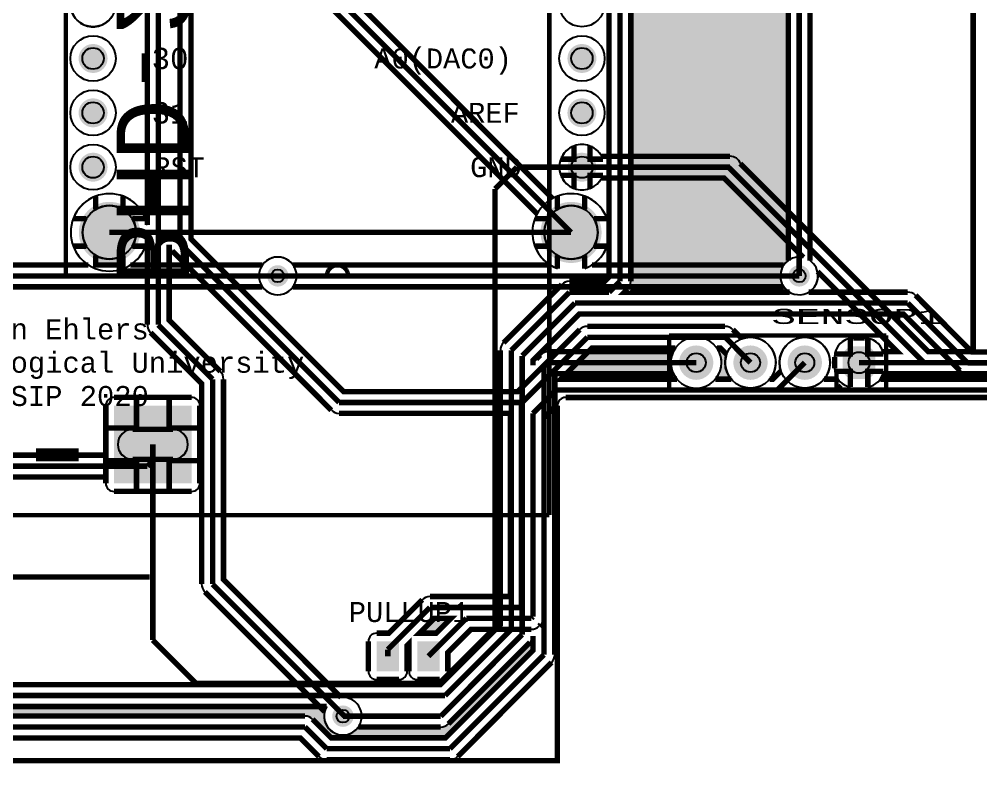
# Model space of a CAD drawing. Extents: x -3564 to 3564, y -2067 to 2176.
# Drawn here: x -2256 to -486, y -2067 to -688 of the extents above; entities that cross this region are included whole.
import ezdxf
from ezdxf.enums import TextEntityAlignment as Align

# ---------------------------------------------------------------- set-up
doc = ezdxf.new("R2010")
doc.units = 0
for name, color, linetype in [('BOARD_OUTLINE', 2, 'CONTINUOUS'), ('COPPER_BOTTOM', 1, 'CONTINUOUS'), ('COPPER_TOP', 3, 'CONTINUOUS'), ('DRILL', 255, 'CONTINUOUS'), ('SILKSCREEN_BOTTOM', 6, 'CONTINUOUS'), ('SILKSCREEN_TOP', 4, 'CONTINUOUS')]:
    doc.layers.add(name, color=color, linetype=linetype)
doc.styles.add('MONOTxtStyle', font='monotxt')
doc.styles.add('MONOTxtStyle_M', font='monotxt')

msp = doc.modelspace()

# ---------------------------------------------------------------- hatches: boundary and pattern name
at = {"layer": 'COPPER_BOTTOM'}
h = msp.add_hatch(color=1, dxfattribs=at)
edge = h.paths.add_edge_path()
edge.add_arc((-819.999961, -1159.999961), 34.685039, 125.4088, 239.557546)
edge.add_line((-837.573924, -1189.903268), (-1141.482157, -1189.903268))
edge.add_line((-1141.482157, -1189.903268), (-1135.789432, -1184.210542))
edge.add_arc((-1149.999967, -1170.000007), 20.096732, 315, 0.103128)
edge.add_line((-1129.903268, -1169.963834), (-1129.903268, -427.57403))
edge.add_arc((-1100, -410), 34.685039, 210.442583, 324.5912)
edge.add_line((-1071.730347, -430.096732), (-910, -430.096732))
edge.add_arc((-910, -410), 20.096732, 270, 284.423998)
edge.add_arc((-909.999947, -409.999986), 20.096732, 284.423842, 315)
edge.add_line((-895.789411, -424.210522), (-855.789411, -384.210521))
edge.add_arc((-869.999946, -369.999986), 20.096732, 315, 0.132301)
edge.add_line((-849.903268, -369.953581), (-849.903268, 202.426037))
edge.add_arc((-819.999961, 220), 34.685039, 210.442454, 234.5912)
edge.add_line((-840.096693, 191.730347), (-840.096693, -1131.730307))
h = msp.add_hatch(color=256, dxfattribs=at)
edge = h.paths.add_edge_path()
edge.add_arc((-2120, -760), 26.685039, 0, 360)
edge = h.paths.add_edge_path()
edge.add_arc((-2120, -760), 19.685039, 0, 360)
h = msp.add_hatch(color=256, dxfattribs=at)
edge = h.paths.add_edge_path()
edge.add_arc((-1220, -760), 26.685039, 0, 360)
edge = h.paths.add_edge_path()
edge.add_arc((-1220, -760), 19.685039, 0, 360)
h = msp.add_hatch(color=256, dxfattribs=at)
edge = h.paths.add_edge_path()
edge.add_arc((-2120, -860), 26.685039, 0, 360)
edge = h.paths.add_edge_path()
edge.add_arc((-2120, -860), 19.685039, 0, 360)
h = msp.add_hatch(color=256, dxfattribs=at)
edge = h.paths.add_edge_path()
edge.add_arc((-1220, -860), 26.685039, 0, 360)
edge = h.paths.add_edge_path()
edge.add_arc((-1220, -860), 19.685039, 0, 360)
h = msp.add_hatch(color=256, dxfattribs=at)
edge = h.paths.add_edge_path()
edge.add_arc((-2120, -960), 26.685039, 0, 360)
edge = h.paths.add_edge_path()
edge.add_arc((-2120, -960), 19.685039, 0, 360)
h = msp.add_hatch(color=256, dxfattribs=at)
edge = h.paths.add_edge_path()
edge.add_arc((-1220, -960), 26.685039, 0, 360)
edge = h.paths.add_edge_path()
edge.add_arc((-1220, -960), 19.685039, 0, 360)
h = msp.add_hatch(color=256, dxfattribs=at)
edge = h.paths.add_edge_path()
edge.add_arc((-2090, -1080), 56.212598, 0, 360)
edge = h.paths.add_edge_path()
edge.add_arc((-2090, -1080), 49.212598, 0, 360)
h = msp.add_hatch(color=256, dxfattribs=at)
edge = h.paths.add_edge_path()
edge.add_arc((-1240, -1080), 56.212598, 0, 360)
edge = h.paths.add_edge_path()
edge.add_arc((-1240, -1080), 49.212598, 0, 360)
h = msp.add_hatch(color=1, dxfattribs=at)
edge = h.paths.add_edge_path()
edge.add_line((-2064.747323, -1122.23958), (-2064.747323, -1139.903228))
edge.add_line((-2064.747323, -1139.903228), (-2115.252677, -1139.903228))
edge.add_line((-2115.252677, -1139.903228), (-2115.252677, -1122.23958))
edge.add_arc((-2090, -1080), 49.212598, 239.127163, 300.872837)
h = msp.add_hatch(color=256, dxfattribs=at)
edge = h.paths.add_edge_path()
edge.add_arc((-1779.999961, -1159.999961), 19.685039, 0, 360)
edge = h.paths.add_edge_path()
edge.add_arc((-1779.999961, -1159.999961), 11.811024, 0, 360)
h = msp.add_hatch(color=256, dxfattribs=at)
edge = h.paths.add_edge_path()
edge.add_arc((-819.999961, -1159.999961), 19.685039, 0, 360)
edge = h.paths.add_edge_path()
edge.add_arc((-819.999961, -1159.999961), 11.811024, 0, 360)
h = msp.add_hatch(color=256, dxfattribs=at)
edge = h.paths.add_edge_path()
edge.add_arc((-1009.635, -1319.635), 31.67, 0, 360)
edge = h.paths.add_edge_path()
edge.add_arc((-1009.635, -1319.635), 17.5, 0, 360)
h = msp.add_hatch(color=256, dxfattribs=at)
edge = h.paths.add_edge_path()
edge.add_arc((-909.635, -1319.635), 31.67, 0, 360)
edge = h.paths.add_edge_path()
edge.add_arc((-909.635, -1319.635), 17.5, 0, 360)
h = msp.add_hatch(color=256, dxfattribs=at)
edge = h.paths.add_edge_path()
edge.add_arc((-809.635, -1319.635), 31.67, 0, 360)
edge = h.paths.add_edge_path()
edge.add_arc((-809.635, -1319.635), 17.5, 0, 360)
h = msp.add_hatch(color=256, dxfattribs=at)
edge = h.paths.add_edge_path()
edge.add_line((-739.635, -1309.22), (-739.635, -1330.05))
edge.add_arc((-720.05, -1330.05), 19.585, 180, 270)
edge.add_line((-720.05, -1349.635), (-699.22, -1349.635))
edge.add_arc((-699.22, -1330.05), 19.585, 270, 0)
edge.add_line((-679.635, -1330.05), (-679.635, -1309.22))
edge.add_arc((-699.22, -1309.22), 19.585, 0, 90)
edge.add_line((-699.22, -1289.635), (-720.05, -1289.635))
edge.add_arc((-720.05, -1309.22), 19.585, 90, 180)
edge = h.paths.add_edge_path()
edge.add_arc((-709.635, -1319.635), 19.585, 0, 360)
h = msp.add_hatch(color=256, dxfattribs=at)
h.paths.add_polyline_path([(-2081.5, -1541.5), (-2081.5, -1398.5), (-1938.5, -1398.5), (-1938.5, -1541.5)])
edge = h.paths.add_edge_path()
edge.add_arc((-2010, -1470), 27.5, 0, 360)
h = msp.add_hatch(color=1, dxfattribs=at)
edge = h.paths.add_edge_path()
edge.add_line((-1715.789439, -1975.78945), (-1681.675622, -2009.903268))
edge.add_line((-1681.675622, -2009.903268), (-1471.25304, -2009.903268))
edge.add_line((-1471.25304, -2009.903268), (-1310.096732, -1848.74696))
edge.add_line((-1310.096732, -1848.74696), (-1310.096732, -1822.782375))
edge.add_arc((-1329.999982, -1820.000415), 20.096732, 315, 352.043081, ccw=False)
edge.add_line((-1315.789446, -1834.210951), (-1465.789038, -1984.210542))
edge.add_arc((-1479.999573, -1970.000007), 20.096732, 269.953794, 315, ccw=False)
edge.add_line((-1480.01578, -1990.096732), (-1631.730347, -1990.096732))
edge.add_arc((-1660, -1970), 34.685039, 149.061857, 324.5912, ccw=False)
edge.add_line((-1689.75015, -1952.167992), (-2567.07126, -1952.167992))
edge.add_arc((-2567.07126, -1932.07126), 20.096732, 224.904632, 270, ccw=False)
edge.add_line((-2581.305429, -1946.258123), (-2634.503149, -1893.060403))
edge.add_line((-2634.503149, -1893.060403), (-2724.186863, -1803.376689))
edge.add_arc((-2710, -1789.14252), 20.096732, 187.956547, 225.095368, ccw=False)
edge.add_line((-2729.903268, -1791.92435), (-2729.903268, -1801.676015))
edge.add_line((-2729.903268, -1801.676015), (-2561.676015, -1969.903268))
edge.add_line((-2561.676015, -1969.903268), (-1730.023871, -1969.903268))
edge.add_arc((-1729.999975, -1989.999986), 20.096732, 45, 90.068127, ccw=False)
h = msp.add_hatch(color=256, dxfattribs=at)
edge = h.paths.add_edge_path()
edge.add_arc((-1660, -1970), 19.685039, 0, 360)
edge = h.paths.add_edge_path()
edge.add_arc((-1660, -1970), 11.811024, 0, 360)
at = {"layer": 'COPPER_TOP'}
h = msp.add_hatch(color=256, dxfattribs=at)
edge = h.paths.add_edge_path()
edge.add_arc((-2120, -760), 26.685039, 0, 360)
edge = h.paths.add_edge_path()
edge.add_arc((-2120, -760), 19.685039, 0, 360)
h = msp.add_hatch(color=256, dxfattribs=at)
edge = h.paths.add_edge_path()
edge.add_arc((-1220, -760), 26.685039, 0, 360)
edge = h.paths.add_edge_path()
edge.add_arc((-1220, -760), 19.685039, 0, 360)
h = msp.add_hatch(color=256, dxfattribs=at)
edge = h.paths.add_edge_path()
edge.add_arc((-2120, -860), 26.685039, 0, 360)
edge = h.paths.add_edge_path()
edge.add_arc((-2120, -860), 19.685039, 0, 360)
h = msp.add_hatch(color=256, dxfattribs=at)
edge = h.paths.add_edge_path()
edge.add_arc((-1220, -860), 26.685039, 0, 360)
edge = h.paths.add_edge_path()
edge.add_arc((-1220, -860), 19.685039, 0, 360)
h = msp.add_hatch(color=256, dxfattribs=at)
edge = h.paths.add_edge_path()
edge.add_arc((-2120, -960), 26.685039, 0, 360)
edge = h.paths.add_edge_path()
edge.add_arc((-2120, -960), 19.685039, 0, 360)
h = msp.add_hatch(color=256, dxfattribs=at)
edge = h.paths.add_edge_path()
edge.add_arc((-1220, -960), 26.685039, 0, 360)
edge = h.paths.add_edge_path()
edge.add_arc((-1220, -960), 19.685039, 0, 360)
h = msp.add_hatch(color=256, dxfattribs=at)
edge = h.paths.add_edge_path()
edge.add_arc((-2090, -1080), 56.212598, 0, 360)
edge = h.paths.add_edge_path()
edge.add_arc((-2090, -1080), 49.212598, 0, 360)
h = msp.add_hatch(color=256, dxfattribs=at)
edge = h.paths.add_edge_path()
edge.add_arc((-1240, -1080), 56.212598, 0, 360)
edge = h.paths.add_edge_path()
edge.add_arc((-1240, -1080), 49.212598, 0, 360)
h = msp.add_hatch(color=256, dxfattribs=at)
edge = h.paths.add_edge_path()
edge.add_arc((-1779.999961, -1159.999961), 19.685039, 0, 360)
edge = h.paths.add_edge_path()
edge.add_arc((-1779.999961, -1159.999961), 11.811024, 0, 360)
h = msp.add_hatch(color=256, dxfattribs=at)
edge = h.paths.add_edge_path()
edge.add_arc((-819.999961, -1159.999961), 19.685039, 0, 360)
edge = h.paths.add_edge_path()
edge.add_arc((-819.999961, -1159.999961), 11.811024, 0, 360)
h = msp.add_hatch(color=256, dxfattribs=at)
edge = h.paths.add_edge_path()
edge.add_arc((-1009.635, -1319.635), 31.67, 0, 360)
edge = h.paths.add_edge_path()
edge.add_arc((-1009.635, -1319.635), 17.5, 0, 360)
h = msp.add_hatch(color=256, dxfattribs=at)
edge = h.paths.add_edge_path()
edge.add_arc((-909.635, -1319.635), 31.67, 0, 360)
edge = h.paths.add_edge_path()
edge.add_arc((-909.635, -1319.635), 17.5, 0, 360)
h = msp.add_hatch(color=256, dxfattribs=at)
edge = h.paths.add_edge_path()
edge.add_arc((-809.635, -1319.635), 31.67, 0, 360)
edge = h.paths.add_edge_path()
edge.add_arc((-809.635, -1319.635), 17.5, 0, 360)
h = msp.add_hatch(color=256, dxfattribs=at)
edge = h.paths.add_edge_path()
edge.add_line((-739.635, -1309.22), (-739.635, -1330.05))
edge.add_arc((-720.05, -1330.05), 19.585, 180, 270)
edge.add_line((-720.05, -1349.635), (-699.22, -1349.635))
edge.add_arc((-699.22, -1330.05), 19.585, 270, 0)
edge.add_line((-679.635, -1330.05), (-679.635, -1309.22))
edge.add_arc((-699.22, -1309.22), 19.585, 0, 90)
edge.add_line((-699.22, -1289.635), (-720.05, -1289.635))
edge.add_arc((-720.05, -1309.22), 19.585, 90, 180)
edge = h.paths.add_edge_path()
edge.add_arc((-709.635, -1319.635), 19.585, 0, 360)
h = msp.add_hatch(color=3, dxfattribs=at)
edge = h.paths.add_edge_path()
edge.add_arc((-1009.635, -1319.635), 46.67, 145.238377, 220.433075, ccw=False)
edge.add_line((-1047.975865, -1293.025472), (-1201.675622, -1293.025472))
edge.add_line((-1201.675622, -1293.025472), (-1258.553417, -1349.903268))
edge.add_line((-1258.553417, -1349.903268), (-1045.158526, -1349.903268))
h = msp.add_hatch(color=3, dxfattribs=at)
edge = h.paths.add_edge_path()
edge.add_arc((-1009.635, -1319.635), 46.67, 319.566925, 34.761623, ccw=False)
edge.add_line((-974.111474, -1349.903268), (-945.158526, -1349.903268))
edge.add_arc((-909.635, -1319.635), 46.67, 160.506474, 220.433075, ccw=False)
edge.add_line((-953.629838, -1304.061205), (-964.665589, -1293.025472))
edge.add_line((-964.665589, -1293.025472), (-971.294135, -1293.025472))
h = msp.add_hatch(color=3, dxfattribs=at)
edge = h.paths.add_edge_path()
edge.add_arc((-349.99997, -1402.931093), 20.096732, 359.900476, 44.99863)
edge.add_line((-335.789094, -1388.720897), (-368.718632, -1355.789785))
edge.add_arc((-382.929507, -1369.999981), 20.096732, 44.99863, 90.078344)
edge.add_line((-382.956987, -1349.903268), (-670.696822, -1349.903268))
edge.add_arc((-699.22, -1330.05), 34.752323, 325.160547, 343.823815)
edge.add_line((-665.843537, -1339.731717), (-338.689281, -1339.731751))
edge.add_line((-338.689281, -1339.731751), (-250.096732, -1428.3243))
edge.add_line((-250.096732, -1428.3243), (-250.096732, -1887.07126))
edge.add_arc((-230, -1887.07126), 20.096732, 180, 225.095368)
edge.add_line((-244.186863, -1901.305429), (-221.305429, -1924.186863))
edge.add_arc((-207.07126, -1910), 20.096732, 224.904632, 262.043453)
edge.add_line((-209.853091, -1929.903268), (-228.746861, -1929.903268))
edge.add_line((-228.746861, -1929.903268), (-329.903268, -1828.746508))
edge.add_line((-329.903268, -1828.746508), (-329.903268, -1402.966002))
h = msp.add_hatch(color=256, dxfattribs=at)
h.paths.add_polyline_path([(-2081.5, -1541.5), (-2081.5, -1398.5), (-1938.5, -1398.5), (-1938.5, -1541.5)])
edge = h.paths.add_edge_path()
edge.add_arc((-2010, -1470), 27.5, 0, 360)
msp.add_hatch(color=3, dxfattribs=at).paths.add_polyline_path([(-1488.387843, -1817.368386), (-1461.116189, -1790.096732), (-1491.675622, -1790.096732), (-1518.947275, -1817.368386)])
h = msp.add_hatch(color=256, dxfattribs=at)
edge = h.paths.add_edge_path()
edge.add_arc((-1660, -1970), 19.685039, 0, 360)
edge = h.paths.add_edge_path()
edge.add_arc((-1660, -1970), 11.811024, 0, 360)
at = {"layer": 'DRILL'}
h = msp.add_hatch(color=255, dxfattribs=at)
edge = h.paths.add_edge_path()
edge.add_arc((-2120, -760), 19.685039, 0, 360)
h = msp.add_hatch(color=255, dxfattribs=at)
edge = h.paths.add_edge_path()
edge.add_arc((-1220, -760), 19.685039, 0, 360)
h = msp.add_hatch(color=255, dxfattribs=at)
edge = h.paths.add_edge_path()
edge.add_arc((-2120, -860), 19.685039, 0, 360)
h = msp.add_hatch(color=255, dxfattribs=at)
edge = h.paths.add_edge_path()
edge.add_arc((-1220, -860), 19.685039, 0, 360)
h = msp.add_hatch(color=255, dxfattribs=at)
edge = h.paths.add_edge_path()
edge.add_arc((-2120, -960), 19.685039, 0, 360)
h = msp.add_hatch(color=255, dxfattribs=at)
edge = h.paths.add_edge_path()
edge.add_arc((-1220, -960), 19.685039, 0, 360)
h = msp.add_hatch(color=255, dxfattribs=at)
edge = h.paths.add_edge_path()
edge.add_arc((-2090, -1080), 49.212598, 0, 360)
h = msp.add_hatch(color=255, dxfattribs=at)
edge = h.paths.add_edge_path()
edge.add_arc((-1240, -1080), 49.212598, 0, 360)
h = msp.add_hatch(color=255, dxfattribs=at)
edge = h.paths.add_edge_path()
edge.add_arc((-1779.999961, -1159.999961), 11.811024, 0, 360)
h = msp.add_hatch(color=255, dxfattribs=at)
edge = h.paths.add_edge_path()
edge.add_arc((-819.999961, -1159.999961), 11.811024, 0, 360)
h = msp.add_hatch(color=255, dxfattribs=at)
edge = h.paths.add_edge_path()
edge.add_arc((-1009.635, -1319.635), 17.5, 0, 360)
h = msp.add_hatch(color=255, dxfattribs=at)
edge = h.paths.add_edge_path()
edge.add_arc((-909.635, -1319.635), 17.5, 0, 360)
h = msp.add_hatch(color=255, dxfattribs=at)
edge = h.paths.add_edge_path()
edge.add_arc((-809.635, -1319.635), 17.5, 0, 360)
h = msp.add_hatch(color=255, dxfattribs=at)
edge = h.paths.add_edge_path()
edge.add_arc((-709.635, -1319.635), 19.585, 0, 360)
h = msp.add_hatch(color=255, dxfattribs=at)
edge = h.paths.add_edge_path()
edge.add_arc((-2047, -1470), 27.5, 180, 270)
edge.add_line((-2047, -1497.5), (-1973, -1497.5))
edge.add_arc((-1973, -1470), 27.5, 270, 0)
edge.add_arc((-1973, -1470), 27.5, 0, 90)
edge.add_line((-1973, -1442.5), (-2047, -1442.5))
edge.add_arc((-2047, -1470), 27.5, 90, 180)
h = msp.add_hatch(color=255, dxfattribs=at)
edge = h.paths.add_edge_path()
edge.add_arc((-1660, -1970), 11.811024, 0, 360)

# ---------------------------------------------------------------- linework, layer by layer
at = {"layer": 'BOARD_OUTLINE', "color": 2, "const_width": 0.000039}
for points in [[(-1250, -2066.766063), (-1250, -1398.766063)], [(-1250, -1398.766063), (-450, -1398.766063)], [(-2720.873701, -2066.766063), (-1250, -2066.766063)]]:
    msp.add_lwpolyline(points, dxfattribs=at)
at = {"layer": 'COPPER_BOTTOM', "color": 1, "const_width": 10}
for points in [[(-2579.903228, 1199.963834), (-2579.903228, -1131.675582), (-2574.564729, -1137.014082), (-2571.675582, -1139.903228), (-2128.507628, -1139.903228)], [(-819.999961, -1159.999961), (-819.999961, 220)], [(-840.096693, 191.730347), (-840.096693, -1131.730307)], [(-799.903228, 191.730347), (-799.903228, -1131.730307)], [(-1242.929134, -1169.903268), (-1178.3243, -1169.903268), (-1170.096732, -1161.6757), (-1170.096732, 180)], [(-1150, -1170), (-1150, 180)], [(-1129.903268, -1169.963834), (-1129.903268, -427.57403)], [(-1234.78189, -921.023876), (-1234.78189, -945.21811), (-1258.976124, -945.21811)], [(-1181.023876, -945.21811), (-1205.21811, -945.21811), (-1205.21811, -921.023876)], [(-1380, -1000), (-1340, -960)], [(-1340, -960), (-1220, -960)], [(-1258.976124, -974.78189), (-1234.78189, -974.78189), (-1234.78189, -998.976124)], [(-1205.21811, -998.976124), (-1205.21811, -974.78189), (-1181.023876, -974.78189)], [(-2115.252677, -1013.415193), (-2115.252677, -1037.76042)], [(-2064.747323, -1037.76042), (-2064.747323, -1013.415193)], [(-1380, -1807.07126), (-1380, -1000)], [(-1265.252677, -1013.415193), (-1265.252677, -1037.76042)], [(-1214.747323, -1037.76042), (-1214.747323, -1013.415193)], [(-2132.23958, -1054.747323), (-2156.584807, -1054.747323)], [(-2023.415193, -1054.747323), (-2047.76042, -1054.747323)], [(-1282.23958, -1054.747323), (-1306.584807, -1054.747323)], [(-1173.415193, -1054.747323), (-1197.76042, -1054.747323)], [(-2090, -1080), (-1240, -1080)], [(-2156.584807, -1105.252677), (-2132.23958, -1105.252677)], [(-2047.76042, -1105.252677), (-2023.415193, -1105.252677)], [(-1306.584807, -1105.252677), (-1282.23958, -1105.252677)], [(-1197.76042, -1105.252677), (-1173.415193, -1105.252677)], [(-2064.747323, -1122.23958), (-2064.747323, -1139.903228), (-2115.252677, -1139.903228), (-2115.252677, -1122.23958)], [(-1265.252677, -1122.23958), (-1265.252677, -1146.584807)], [(-1214.747323, -1146.584807), (-1214.747323, -1122.23958)], [(-2051.492372, -1139.903228), (-1808.269614, -1139.903228)], [(-2579.999961, -1159.999961), (-1779.999961, -1159.999961)], [(-1170, -1190), (-1150, -1170)], [(-1808.269614, -1180.096693), (-2579.999961, -1180.096693)], [(-1364.186863, -1282.836697), (-1257.163303, -1175.813137)], [(-1350, -1297.070866), (-1242.929134, -1190)], [(-1242.929134, -1190), (-1170, -1190)], [(-837.573924, -1189.903268), (-1141.482157, -1189.903268), (-1135.789432, -1184.210542)], [(-802.425997, -1189.903268), (-620.027017, -1189.903268)], [(-605.789443, -1195.789446), (-501.675622, -1299.903268), (-410.006331, -1299.903268)], [(-1330, -1307.070866), (-1232.929134, -1210)], [(-1232.929134, -1210), (-620, -1210)], [(-620, -1210), (-510, -1320)], [(-524.234169, -1334.186863), (-628.3243, -1230.096732), (-1224.604755, -1230.096732), (-1309.903268, -1315.395245), (-1309.903268, -1324.289035)], [(-725.651772, -1274.922127), (-725.651772, -1303.618228), (-754.347873, -1303.618228)], [(-664.922127, -1303.618228), (-693.618228, -1303.618228), (-693.618228, -1274.922127)], [(-2689.903268, -1570.031077), (-2689.903268, -1780.818141), (-2558.746881, -1911.974528), (-1480.3938, -1911.974528), (-1370.096732, -1801.673547), (-1370.096732, -1297.070866)], [(-1350, -1809.997638), (-1350, -1297.070866)], [(-1330, -1820.000394), (-1330, -1307.070866)], [(-1304.186863, -1312.836697), (-1296.798342, -1305.448176)], [(-1282.535294, -1299.538307), (-1051.756394, -1299.538307)], [(-1282.564173, -1319.635039), (-1290, -1327.070866)], [(-1290, -1327.070866), (-1290, -1857.07126)], [(-1009.635039, -1319.635039), (-1282.564173, -1319.635039)], [(-510, -1320), (-410, -1320)], [(-1051.756356, -1339.731772), (-1269.903268, -1339.731772), (-1269.903268, -1857.02816)], [(-754.347873, -1335.651772), (-725.651772, -1335.651772), (-725.651772, -1364.347873)], [(-693.618228, -1364.347873), (-693.618228, -1335.651772), (-664.922127, -1335.651772)], [(-298.632165, -1837.071102), (-298.632165, -1459.788867), (-418.3243, -1340.096732), (-510, -1340.096732)], [(-2081.5, -1383.427441), (-2040, -1383.427441), (-2040, -1440), (-2096.572559, -1440), (-2096.572559, -1398.5)], [(-1923.427441, -1398.5), (-1923.427441, -1440), (-1980, -1440), (-1980, -1383.427441), (-1938.5, -1383.427441)], [(-1250, -1383.693504), (-450, -1383.693504)], [(-2719.689889, -2051.693504), (-1265.072559, -2051.693504), (-1265.072559, -1398.766063)], [(-2047, -1442.366969), (-1973, -1442.366969)], [(-2010, -1470), (-2010, -1830)], [(-2096.572559, -1541.5), (-2096.572559, -1500), (-2040, -1500), (-2040, -1556.572559), (-2081.5, -1556.572559)], [(-1973, -1497.633031), (-2047, -1497.633031)], [(-1938.5, -1556.572559), (-1980, -1556.572559), (-1980, -1500), (-1923.427441, -1500), (-1923.427441, -1541.5)], [(-2524, -1714), (-2016, -1714)], [(-2729.903268, -1791.92435), (-2729.903268, -1801.676015), (-2561.676015, -1969.903268), (-1730.023871, -1969.903268)], [(-1482.92874, -1910), (-1380, -1807.07126)], [(-1472.069291, -1932.07126), (-1350, -1809.997638)], [(-1715.789439, -1975.78945), (-1681.675622, -2009.903268), (-1471.25304, -2009.903268), (-1310.096732, -1848.74696), (-1310.096732, -1822.782375)], [(-1479.999606, -1970), (-1330, -1820.000394)], [(-2010, -1830), (-1930, -1910)], [(-1315.789446, -1834.210951), (-1465.789038, -1984.210542)], [(-1290, -1857.07126), (-1462.92874, -2030)], [(-1275.789418, -1871.281789), (-1448.718144, -2044.210515)], [(-1930, -1910), (-1482.92874, -1910)], [(-2567.07126, -1932.07126), (-1472.069291, -1932.07126)], [(-1689.75015, -1952.167992), (-2567.07126, -1952.167992)], [(-1660, -1970), (-1479.999606, -1970)], [(-2570.000394, -1990), (-1730, -1990)], [(-1730, -1990), (-1690, -2030)], [(-1480.01578, -1990.096732), (-1631.730347, -1990.096732)], [(-1704.234169, -2044.186863), (-1738.3243, -2010.096732), (-2570.000394, -2010.096732)], [(-1690, -2030), (-1462.92874, -2030)], [(-1462.92874, -2050.096732), (-1690, -2050.096732)]]:
    msp.add_lwpolyline(points, dxfattribs=at)
at = {"layer": 'COPPER_BOTTOM', "color": 1}
for centre, radius in [((-1220, -660), 41.685039), ((-2120, -760), 41.685039), ((-1220, -760), 41.685039), ((-2120, -860), 41.685039), ((-1220, -860), 41.685039), ((-2120, -960), 41.685039), ((-1220, -960), 19.685039), ((-909.635, -1319.635), 46.67), ((-809.635, -1319.635), 46.67), ((-709.635, -1319.635), 19.585)]:
    msp.add_circle(centre, radius, dxfattribs=at)
for centre, radius, start, end in [((-2120, -660), 41.685039, 28.823234, 331.176766), ((-1220, -960), 41.685039, 110.769482, 159.230518), ((-1220, -960), 41.685039, 20.769482, 69.230518), ((-1220, -960), 41.685039, 200.769482, 249.230518), ((-1220, -960), 41.685039, 290.769482, 339.230518), ((-2090, -1080), 71.212598, 110.769525, 159.230475), ((-2090, -1080), 71.212598, 20.769525, 69.230475), ((-1240, -1080), 71.212598, 110.769525, 159.230475), ((-1240, -1080), 71.212598, 20.769525, 69.230475), ((-2090, -1080), 49.212598, 59.127163, 120.872837), ((-1240, -1080), 49.212598, 59.127163, 120.872837), ((-2090, -1080), 49.212598, 149.127163, 210.872837), ((-2090, -1080), 49.212598, 329.127163, 30.872837), ((-1240, -1080), 49.212598, 149.127163, 210.872837), ((-1240, -1080), 49.212598, 329.127163, 30.872837), ((-2090, -1080), 71.212598, 200.769525, 237.26585), ((-2090, -1080), 71.212598, 302.73415, 339.230475), ((-1240, -1080), 71.212598, 200.769525, 249.230475), ((-1240, -1080), 71.212598, 290.769525, 339.230475), ((-2090, -1080), 49.212598, 239.127163, 300.872837), ((-1779.999961, -1159.999961), 34.685039, 215.4088, 144.5912), ((-1240, -1080), 49.212598, 239.127163, 300.872837), ((-819.999961, -1159.999961), 34.685039, 125.4088, 239.557546), ((-819.999961, -1159.999961), 34.685039, 300.442454, 54.5912), ((-1242.929134, -1190), 20.096732, 90, 135.095368), ((-1149.999967, -1170.000007), 20.096732, 315, 0.103128), ((-619.999979, -1209.999982), 20.096732, 45, 90.077087), ((-1009.635, -1319.635), 46.67, 205.506555, 154.493553), ((-1350, -1297.070866), 20.096732, 134.904632, 180), ((-720.05, -1309.22), 34.752323, 99.27605, 170.72395), ((-699.22, -1309.22), 34.752323, 9.27605, 80.72395), ((-1282.564173, -1319.635039), 20.096732, 108.993062, 135.095368), ((-1282.564113, -1319.635019), 20.096732, 89.917838, 108.993243), ((-1290, -1327.070866), 20.096732, 134.904632, 172.043453), ((-720.05, -1330.05), 34.752323, 189.27605, 260.72395), ((-699.22, -1330.05), 34.752323, 279.27605, 350.72395), ((-510, -1320), 20.096732, 224.904632, 270), ((-2081.5, -1398.5), 15.072559, 90, 180), ((-1938.5, -1398.5), 15.072559, 0, 90), ((-1250, -1398.766063), 15.072559, 90, 180), ((-2047, -1470), 27.633031, 90, 180), ((-1973, -1470), 27.633031, 0, 90), ((-2047, -1470), 27.633031, 180, 270), ((-1973, -1470), 27.633031, 270, 0), ((-2081.5, -1541.5), 15.072559, 180, 270), ((-1938.5, -1541.5), 15.072559, 270, 0), ((-1329.999982, -1820.000415), 20.096732, 315, 352.043081), ((-1289.999954, -1857.071253), 20.096732, 315, 0.122858), ((-1660, -1970), 34.685039, 149.061857, 324.5912), ((-1729.999975, -1989.999986), 20.096732, 45, 90.068127), ((-1479.999573, -1970.000007), 20.096732, 269.953794, 315), ((-1690, -2030), 20.096732, 224.904632, 270), ((-1462.92874, -2030), 20.096732, 270, 289.184767), ((-1462.92868, -2029.999979), 20.096732, 289.184584, 315)]:
    msp.add_arc(centre, radius, start, end, dxfattribs=at)
at = {"layer": 'COPPER_TOP', "color": 3, "const_width": 10}
for points in [[(-1308.318047, 939.903268), (-1779.903268, 939.903268), (-1779.903268, -511.675622), (-1274.097593, -1017.481296)], [(-2020.096732, -1066.407085), (-2020.096732, 11.6757), (-2108.386448, 99.965416)], [(-1960, 80), (-1960, -1100)], [(-1939.903268, 79.977451), (-1939.903268, -1091.675622), (-1658.746881, -1372.832008), (-1338.3243, -1372.832008), (-1224.234169, -1258.741877)], [(-2000, 20), (-2000, -1250)], [(-1302.518676, -1045.902356), (-1689.621272, -658.79976), (-1814.186863, -534.234169)], [(-1240, -1080), (-1800, -520)], [(-928.237603, -953.341247), (-790.613919, -1090.96493), (-582.040589, -1299.538261), (-499.731772, -1299.53827), (-499.731772, -620)], [(-1183.479268, -939.903268), (-950.031448, -939.903268)], [(-949.968444, -939.903268), (-947.199134, -939.903268)], [(-1220, -960), (-947.199134, -960)], [(-950, -960), (-590.365, -1319.635)], [(-812.222958, -1126.198035), (-958.32426, -980.096732), (-1183.479268, -980.096732)], [(-2759.903169, -1091.92886), (-2759.903174, -1137.003138), (-2759.903174, -1137.003161), (-2759.903208, -1458.74692), (-2728.746746, -1489.903268), (-2096.572559, -1489.903268), (-2096.572559, -1398.5)], [(-2020.096732, -1250), (-2020.096732, -1093.592915)], [(-1960, -1100), (-1667.07126, -1392.92874)], [(-1979.903268, -1102.781831), (-1979.903268, -1241.675622), (-1885.789431, -1335.789458)], [(-1681.305429, -1407.115603), (-1952.32863, -1136.092402), (-1974.186863, -1114.234169)], [(-1751.730307, -1139.903228), (-1278.507628, -1139.903228)], [(-1201.492372, -1139.903228), (-848.269614, -1139.903228)], [(-665.843546, -1299.538253), (-638.882737, -1299.538255), (-744.739363, -1193.68163), (-786.198035, -1152.222958)], [(-1779.999961, -1159.999961), (-819.999961, -1159.999961)], [(-848.269614, -1180.096693), (-1751.730307, -1180.096693)], [(-2000, -1250), (-1900, -1350)], [(-1210, -1252.832008), (-956.384252, -1252.832008)], [(-942.130782, -1258.718147), (-925.208753, -1275.640147)], [(-1920.096732, -1727.074409), (-1920.096732, -1358.3243), (-2014.186863, -1264.234169)], [(-1331.464449, -1394.393189), (-1210, -1272.92874)], [(-1210, -1272.92874), (-956.341339, -1272.92874)], [(-956.341339, -1272.92874), (-909.635, -1319.635)], [(-720.05, -1274.467677), (-699.22, -1274.467677)], [(-1047.975865, -1293.025472), (-1201.675622, -1293.025472), (-1258.553417, -1349.903268), (-1045.158526, -1349.903268)], [(-953.629838, -1304.061205), (-964.665589, -1293.025472), (-971.294135, -1293.025472)], [(-754.802323, -1330.05), (-754.802323, -1309.22)], [(-860, -1370), (-809.635, -1319.635)], [(-330.364961, -1319.635039), (-709.635, -1319.635)], [(-1900, -1350), (-1900, -1727.074409)], [(-1879.903268, -1350.036484), (-1879.903268, -1718.74993), (-1689.621272, -1909.029305), (-1689.621248, -1909.029329), (-1663.188396, -1935.461817)], [(-974.111474, -1349.903268), (-945.158526, -1349.903268)], [(-874.111474, -1349.903268), (-868.3243, -1349.903268), (-853.629835, -1335.208803)], [(-774.111474, -1349.903268), (-748.573178, -1349.903268)], [(-382.956987, -1349.903268), (-670.696822, -1349.903268)], [(-665.843537, -1339.731717), (-338.689281, -1339.731751), (-250.096732, -1428.3243), (-250.096732, -1887.07126)], [(-2081.5, -1383.427441), (-1938.5, -1383.427441)], [(-1267.071102, -1370), (-1310, -1412.92874)], [(-1267.071102, -1370), (-382.929528, -1370)], [(-2719.689889, -2051.693504), (-1265.072559, -2051.693504), (-1265.072559, -1398.766063)], [(-1923.427441, -1398.5), (-1923.427441, -1541.5)], [(-1667.07126, -1392.92874), (-1331.464449, -1392.92874)], [(-1331.464449, -1392.92874), (-1330, -1392.92874)], [(-1331.464449, -1768.535551), (-1331.464449, -1394.393189)], [(-1264.853039, -1396.203003), (-1289.903268, -1421.25314), (-1289.903268, -1787.039166)], [(-1500, -1749.903268), (-1351.561181, -1749.903268), (-1351.561181, -1413.025472), (-1667.07126, -1413.025472)], [(-1310, -1787.071102), (-1310, -1412.92874)], [(-2010, -1500), (-2010, -1470)], [(-2020, -1510), (-2010, -1500)], [(-2737.071102, -1510), (-2020, -1510)], [(-2096.572559, -1541.5), (-2096.572559, -1530.096732), (-2737.049305, -1530.096732)], [(-1938.5, -1556.572559), (-2081.5, -1556.572559)], [(-1900, -1727.074409), (-1657.071063, -1970)], [(-1693.699964, -1961.79242), (-1914.181439, -1741.313982)], [(-1598.070866, -1817.368386), (-1575.789418, -1817.368386), (-1514.234169, -1755.813137)], [(-1577.401575, -1847.401575), (-1500, -1770)], [(-1500, -1770), (-1332.928898, -1770)], [(-1332.928898, -1770), (-1330, -1767.071102)], [(-1488.387843, -1817.368386), (-1461.116189, -1790.096732), (-1491.675622, -1790.096732), (-1518.947275, -1817.368386), (-1488.387843, -1817.368386)], [(-1432.598425, -1790), (-1502.598425, -1860)], [(-1432.598425, -1790), (-1312.928898, -1790)], [(-1312.928898, -1790), (-1310, -1787.071102)], [(-1312.952481, -1810.096732), (-1424.274047, -1810.096732), (-1466.856575, -1852.67926), (-1466.856575, -1887.559055)], [(-1295.789439, -1801.281652), (-1298.718336, -1804.21055)], [(-1613.143425, -1887.559055), (-1613.143425, -1832.440945)], [(-1538.340276, -1887.559055), (-1538.340276, -1836.761386), (-1541.659724, -1840.080835), (-1541.659724, -1887.559055)], [(-1577.401575, -1860), (-1577.401575, -1847.401575)], [(-1556.732283, -1902.631614), (-1598.070866, -1902.631614)], [(-1481.929134, -1902.631614), (-1523.267717, -1902.631614)]]:
    msp.add_lwpolyline(points, dxfattribs=at)
at = {"layer": 'COPPER_TOP', "color": 3}
for centre in [(-2120, -660), (-1220, -660), (-2120, -760), (-1220, -760), (-2120, -860), (-1220, -860), (-2120, -960)]:
    msp.add_circle(centre, 41.685039, dxfattribs=at)
for centre, radius, start, end in [((-1220, -960), 41.685039, 28.823234, 331.176766), ((-949.999946, -959.999975), 20.096732, 89.910187, 90.089813), ((-947.199134, -960), 20.096732, 19.349831, 90), ((-2090, -1080), 71.212598, 11.004025, 348.995975), ((-1240, -1080), 71.212598, 302.73415, 118.607975), ((-1240, -1080), 71.212598, 151.391979, 237.26585), ((-1960, -1100), 20.096732, 187.956547, 225.095368), ((-1779.999961, -1159.999961), 34.685039, 35.4088, 324.5912), ((-819.999961, -1159.999961), 34.685039, 77.043114, 144.5912), ((-819.999961, -1159.999961), 34.685039, 215.4088, 12.956886), ((-2000, -1250), 20.096732, 180, 225.095368), ((-1210, -1272.92874), 20.096732, 90, 135.095368), ((-956.341306, -1272.928694), 20.096732, 45.000048, 90.122439), ((-909.635, -1319.635), 46.67, 319.566925, 109.493472), ((-809.635, -1319.635), 46.67, 319.566925, 199.493537), ((-720.05, -1309.22), 34.752323, 90, 180), ((-699.22, -1309.22), 34.752323, 16.176237, 90), ((-1009.635, -1319.635), 46.67, 145.238377, 220.433075), ((-1009.635, -1319.635), 46.67, 319.566925, 34.761623), ((-909.635, -1319.635), 46.67, 160.506474, 220.433075), ((-1899.999967, -1349.999994), 20.096732, 359.895966, 45), ((-720.05, -1330.05), 34.752323, 180, 214.839453), ((-699.22, -1330.05), 34.752323, 325.160547, 343.823815), ((-2081.5, -1398.5), 15.072559, 90, 180), ((-1938.5, -1398.5), 15.072559, 0, 90), ((-1250, -1398.766063), 15.072559, 170.209385, 180), ((-1667.07126, -1392.92874), 20.096732, 224.904632, 270), ((-2081.5, -1541.5), 15.072559, 180, 270), ((-1938.5, -1541.5), 15.072559, 270, 0), ((-1900, -1727.074409), 20.096732, 180, 225.117195), ((-1500, -1770), 20.096732, 90, 135.095368), ((-1309.999975, -1787.071116), 20.096732, 315, 0.091091), ((-1312.928872, -1790.000014), 20.096732, 269.932692, 315), ((-1598.070866, -1832.440945), 15.072559, 90, 180), ((-1598.070866, -1887.559055), 15.072559, 180, 270), ((-1556.732283, -1887.559055), 15.072559, 270, 0), ((-1523.267717, -1887.559055), 15.072559, 180, 270), ((-1481.929134, -1887.559055), 15.072559, 270, 0), ((-1660, -1970), 34.685039, 166.312174, 95.274317)]:
    msp.add_arc(centre, radius, start, end, dxfattribs=at)
at = {"layer": 'COPPER_TOP'}
for points in [[(-1556.732283, -1887.559055), (-1598.070866, -1887.559055), (-1556.732283, -1832.440945), (-1598.070866, -1832.440945)], [(-1481.929134, -1887.559055), (-1523.267717, -1887.559055), (-1481.929134, -1832.440945), (-1523.267717, -1832.440945)]]:
    msp.add_solid(points, dxfattribs=at)
at = {"layer": 'DRILL', "color": 255, "const_width": 0.000039}
for points in [[(-1973, -1442.5), (-2047, -1442.5)], [(-2047, -1497.5), (-1973, -1497.5)]]:
    msp.add_lwpolyline(points, dxfattribs=at)
at = {"layer": 'DRILL', "color": 255}
for centre, radius in [((-2120, -760), 19.685039), ((-1220, -760), 19.685039), ((-2120, -860), 19.685039), ((-1220, -860), 19.685039), ((-2120, -960), 19.685039), ((-1220, -960), 19.685039), ((-2090, -1080), 49.212598), ((-1240, -1080), 49.212598), ((-1779.999961, -1159.999961), 11.811024), ((-819.999961, -1159.999961), 11.811024), ((-1009.635, -1319.635), 17.5), ((-909.635, -1319.635), 17.5), ((-809.635, -1319.635), 17.5), ((-709.635, -1319.635), 19.585), ((-1660, -1970), 11.811024)]:
    msp.add_circle(centre, radius, dxfattribs=at)
for centre, start, end in [((-2047, -1470), 90, 180), ((-1973, -1470), 0, 90), ((-2047, -1470), 180, 270), ((-1973, -1470), 270, 0)]:
    msp.add_arc(centre, 27.5, start, end, dxfattribs=at)
at = {"layer": 'SILKSCREEN_BOTTOM', "color": 6, "const_width": 8}
for points in [[(-1280, 1540), (-1280, -1600)], [(-1280, -1600), (-2740, -1600)]]:
    msp.add_lwpolyline(points, dxfattribs=at)
at = {"layer": 'SILKSCREEN_TOP', "color": 4}
for points, const_width in [([(-2170, 1040), (-2170, -1160)], 8), ([(-1170, -1160), (-1170, 1040)], 8), ([(-1688.497874, -1153.267283), (-1689.014252, -1154.905118)], 8), ([(-1687.840669, -1151.680709), (-1688.497874, -1153.267283)], 8), ([(-1687.047717, -1150.15748), (-1687.840669, -1151.680709)], 8), ([(-1686.125039, -1148.709094), (-1687.047717, -1150.15748)], 8), ([(-1685.079606, -1147.346693), (-1686.125039, -1148.709094)], 8), ([(-1683.919409, -1146.080551), (-1685.079606, -1147.346693)], 8), ([(-1682.653268, -1144.920354), (-1683.919409, -1146.080551)], 8), ([(-1681.290866, -1143.874921), (-1682.653268, -1144.920354)], 8), ([(-1679.84252, -1142.952244), (-1681.290866, -1143.874921)], 8), ([(-1678.319252, -1142.159291), (-1679.84252, -1142.952244)], 8), ([(-1676.732677, -1141.502087), (-1678.319252, -1142.159291)], 8), ([(-1675.094843, -1140.985709), (-1676.732677, -1141.502087)], 8), ([(-1673.418268, -1140.614016), (-1675.094843, -1140.985709)], 8), ([(-1671.71563, -1140.389843), (-1673.418268, -1140.614016)], 8), ([(-1670, -1140.314961), (-1671.71563, -1140.389843)], 8), ([(-1668.284331, -1140.389843), (-1670, -1140.314961)], 8), ([(-1666.581693, -1140.614016), (-1668.284331, -1140.389843)], 8), ([(-1664.905118, -1140.985709), (-1666.581693, -1140.614016)], 8), ([(-1663.267283, -1141.502087), (-1664.905118, -1140.985709)], 8), ([(-1661.680709, -1142.159291), (-1663.267283, -1141.502087)], 8), ([(-1660.15748, -1142.952244), (-1661.680709, -1142.159291)], 8), ([(-1658.709094, -1143.874921), (-1660.15748, -1142.952244)], 8), ([(-1657.346693, -1144.920354), (-1658.709094, -1143.874921)], 8), ([(-1656.080551, -1146.080551), (-1657.346693, -1144.920354)], 8), ([(-1654.920354, -1147.346693), (-1656.080551, -1146.080551)], 8), ([(-1653.874921, -1148.709094), (-1654.920354, -1147.346693)], 8), ([(-1652.952244, -1150.15748), (-1653.874921, -1148.709094)], 8), ([(-1652.159291, -1151.680709), (-1652.952244, -1150.15748)], 8), ([(-1651.502087, -1153.267283), (-1652.159291, -1151.680709)], 8), ([(-1650.985709, -1154.905118), (-1651.502087, -1153.267283)], 8), ([(-2170, -1160), (-1689.685039, -1160)], 8), ([(-1689.610118, -1158.284331), (-1689.685039, -1159.999961)], 8), ([(-1689.685039, -1159.999961), (-1689.685039, -1160)], 8), ([(-1689.385945, -1156.581693), (-1689.610118, -1158.284331)], 8), ([(-1689.014252, -1154.905118), (-1689.385945, -1156.581693)], 8), ([(-1650.614016, -1156.581693), (-1650.985709, -1154.905118)], 8), ([(-1650.389843, -1158.284331), (-1650.614016, -1156.581693)], 8), ([(-1650.314961, -1160), (-1650.389843, -1158.284331)], 8), ([(-1650.314961, -1160), (-1170, -1160)], 8), ([(-1059.635079, -1369.635), (-1059.635, -1269.635)], 8), ([(-1059.635, -1269.635), (-659.635, -1269.635)], 8), ([(-659.635, -1369.635), (-659.635, -1269.635)], 8), ([(-751.301614, -1369.635), (-751.301614, -1336.301654)], 8), ([(-742.968386, -1361.301654), (-751.301614, -1369.635)], 8), ([(-1059.635079, -1369.635), (-759.635, -1369.635)], 8), ([(-734.635079, -1369.635), (-659.635, -1369.635)], 8), ([(-1540, -1881.653543), (-1540, -1838.346457)], 7.874016), ([(-1540, -1881.653543), (-1540, -1838.346457)], 7.874016)]:
    msp.add_lwpolyline(points, dxfattribs=dict(at, const_width=const_width))

# ---------------------------------------------------------------- texts
at = {"layer": 'SILKSCREEN_BOTTOM', "style": 'MONOTxtStyle_M', "text_generation_flag": 2, "width": 0.995556}
msp.add_text('BHD-2 Battery Holder', height=133.333333, rotation=270, dxfattribs=at).set_placement((-2010, -30), align=Align.MIDDLE_CENTER)
msp.add_text('-', height=200, dxfattribs=at).set_placement((-2186, -1470), align=Align.MIDDLE_CENTER)
at = {"layer": 'SILKSCREEN_TOP', "style": 'MONOTxtStyle', "width": 0.995556}
for s, height, p in [('30', 39.370079, (-1944.409449, -760)), ('31', 39.370079, (-1944.409449, -860)), ('RST', 36.745407, (-1914.173228, -960))]:
    msp.add_text(s, height=height, dxfattribs=at).set_placement(p, align=Align.MIDDLE_RIGHT)
for s, p in [('A0(DAC0)', (-1602.204724, -760)), ('AREF', (-1461.102362, -860)), ('GND', (-1425.826772, -960))]:
    msp.add_text(s, height=36.745407, dxfattribs=at).set_placement(p, align=Align.MIDDLE_LEFT)
at = {"layer": 'SILKSCREEN_TOP', "style": 'MONOTxtStyle', "width": 1.866667}
msp.add_text('SENSOR1', height=27.777769, dxfattribs=at).set_placement((-713.785, -1234.521654), align=Align.MIDDLE_CENTER)
at = {"layer": 'SILKSCREEN_TOP', "style": 'MONOTxtStyle', "width": 0.995556}
msp.add_text('PULLUP1', height=36.745407, dxfattribs=at).set_placement((-1538.346457, -1760), align=Align.TOP_CENTER)
at = {"layer": 'SILKSCREEN_TOP', "insert": (-2240, -1320), "char_height": 36.745407, "width": 2257.637795, "attachment_point": 5, "style": 'MONOTxtStyle'}
msp.add_mtext('Jamison Ehlers\\PMontana Technological University\\PSURF/ESIP 2020', dxfattribs=at)

doc.saveas('drawing.dxf')
